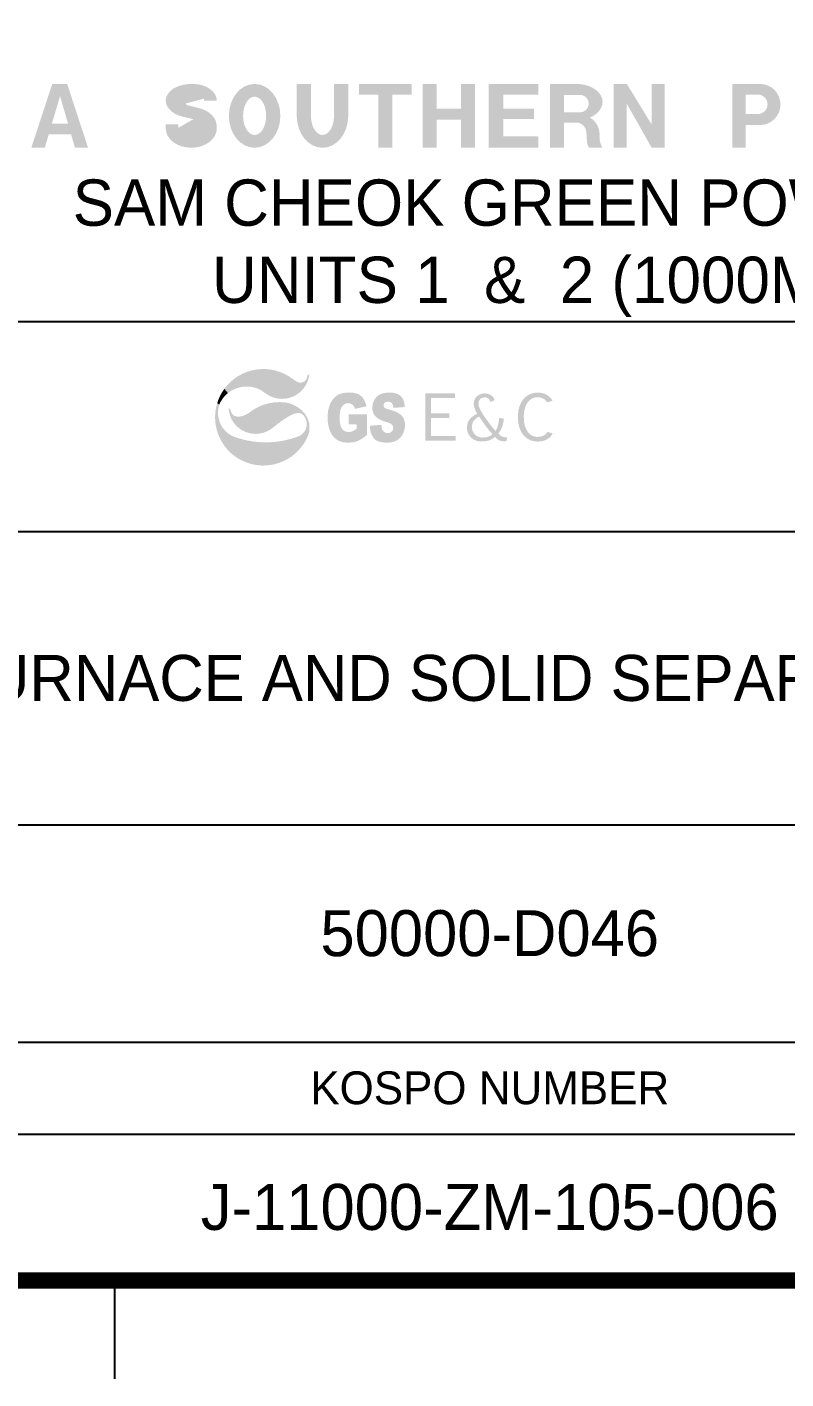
# Model space of a CAD drawing. Header units: millimetres. Extents: x 0 to 420, y 0 to 297.
# Drawn here: x 348.71 to 371.81, y 11.5 to 52.66 of the extents above; entities that cross this region are included whole.
import ezdxf

# ---------------------------------------------------------------- set-up
doc = ezdxf.new("R2010")
doc.units = ezdxf.units.MM
doc.layers.add('0_Title Block', color=7, linetype='Continuous')
doc.styles.get("Standard").update_dxf_attribs({"font": 'pnid.shx', "bigfont": 'kosdichs.shx'})

# ---------------------------------------------------------------- blocks, each defined once
blk = doc.blocks.new('삼척TEMPLATE(현대&GS&한솔)')
h = blk.add_hatch(color=0)
h.dxf.hatch_style = 1
h.paths.add_polyline_path([(348.8442238836856, 48.98921849354622), (349.2546095022429, 48.98921849354622), (349.3754764994891, 49.39960411210339), (350.0545211963803, 49.39960411210339), (350.1725773332257, 48.98921849354622), (350.5721633302417, 48.98921849354622), (349.934985659324, 50.93315037092194), (349.4814015546029, 50.93315037092194)])
h.paths.add_polyline_path([(349.7189932285045, 50.5659632385287), (349.9613189830815, 49.7235927583325), (349.4708978131044, 49.72359275833271)], flags=16)
h = blk.add_hatch(color=0)
h.dxf.hatch_style = 1
edge = h.paths.add_edge_path()
edge.add_ellipse((353.7118732724772, 50.42521880866036), major_axis=(0.7775725364952187, -0.000132757112458728), ratio=0.6532272309254029, start_angle=90.00637424100435, end_angle=179.9998234676328)
edge.add_ellipse((353.7118732725328, 50.42532728501966), major_axis=(0.77757253655102, -0.0002408734763161615), ratio=0.6705210721097403, start_angle=180.0236300026056, end_angle=253.9640910021895)
edge.add_line((353.4969216006139, 49.92430254909991), (353.8046886882844, 49.85127382700102))
edge.add_ellipse((353.6986537663539, 49.59450926411785), major_axis=(0.3833865647045556, 0.0005119642768667167), ratio=0.696713675364739, start_angle=428.2858616633283, end_angle=433.89083859280953, ccw=False)
edge.add_ellipse((353.6986537663539, 49.59450926411785), major_axis=(0.3833865647045556, 0.0005119642768667167), ratio=0.696713675364739, start_angle=179.8933871516209, end_angle=428.2858616633283, ccw=False)
edge.add_line((353.3152672016497, 49.59449432533138), (353.3152672016497, 49.70199351525063))
edge.add_line((353.3152672016497, 49.70199351525063), (352.934300735982, 49.70199351525063))
edge.add_line((352.934300735982, 49.70199351525063), (352.934300735982, 49.57779786753019))
edge.add_ellipse((353.7118734869322, 49.57779786752955), major_axis=(0.7775727509501549, 0), ratio=0.7569486947055725, start_angle=180, end_angle=360)
edge.add_arc((353.7118734869322, 49.57779786752955), 0.7775727509501423, 359.9999999999962, 377.3998275267274)
edge.add_ellipse((353.7118734869322, 49.63431306554232), major_axis=(0.7775727509501549, 0), ratio=0.7569486947055725, start_angle=377.3998275266986, end_angle=429.9047102746416)
edge.add_line((353.9790338693827, 50.18706430303691), (353.4780593183943, 50.31460962927788))
edge.add_ellipse((353.7118734869322, 50.4835397116276), major_axis=(-0.3887863754751234, 0), ratio=0.5438452465458503, start_angle=42.224075580280726, end_angle=53.03012990535302, ccw=False)
edge.add_ellipse((353.6112322737029, 50.4835397116276), major_axis=(-0.2881451622457563, 0), ratio=0.6488390582364516, start_angle=310.5335962800748, end_angle=409.4664037199595, ccw=False)
edge.add_ellipse((353.7118734869322, 50.4835397116276), major_axis=(-0.3887863754751234, 0), ratio=0.5438452465458503, start_angle=180, end_angle=317.7759249408595, ccw=False)
edge.add_line((354.1006598624069, 50.48353971162891), (354.1006598624069, 50.42556815849599))
edge.add_line((354.1006598624069, 50.42556815849599), (354.4894462341348, 50.42556815849599))
edge.add_ellipse((353.7118734869322, 50.42560107396952), major_axis=(-0.777572750950263, -3.291547358787834e-05), ratio=0.6530786541772872, start_angle=179.9925724392332, end_angle=179.9993067336302)
edge.add_ellipse((353.7479419356674, 50.42561120969415), major_axis=(0.7415043022143645, 4.305119819697011e-05), ratio=0.6861985200761601, start_angle=359.9903044060725, end_angle=359.9970254257674)
edge.add_ellipse((353.7479419356674, 50.42561120969415), major_axis=(0.7415043022143645, 4.305119819697011e-05), ratio=0.6861985200761601, start_angle=359.9970254257674, end_angle=445.9302397767439)
edge.add_line((353.8005377713945, 50.93315037092194), (353.7118734869317, 50.93315037514506))
h = blk.add_hatch(color=0)
h.dxf.hatch_style = 1
edge = h.paths.add_edge_path()
edge.add_ellipse((355.6397113260124, 49.96118443223396), major_axis=(0, 0.971965938687773), ratio=0.8055555555553897, start_angle=0, end_angle=360)
edge = h.paths.add_edge_path(flags=16)
edge.add_ellipse((355.6397113260124, 49.96118443223396), major_axis=(0, 0.5831795632126674), ratio=0.6018518518517731, start_angle=0, end_angle=360)
h = blk.add_hatch(color=0)
h.dxf.hatch_style = 1
edge = h.paths.add_edge_path()
edge.add_ellipse((357.7053133580559, 49.96118443223396), major_axis=(0, 0.5831795632126674), ratio=0.6018518518517731, start_angle=90, end_angle=270, ccw=False)
edge.add_line((357.3543256579741, 49.96118443223594), (357.3543256579741, 50.93315037092194))
edge.add_line((357.3543256579741, 50.93315037092194), (356.9223407963349, 50.93315037092194))
edge.add_line((356.9223407963353, 50.93315037092194), (356.9223407963353, 49.96118443223681))
edge.add_ellipse((357.7053133580559, 49.96118443223396), major_axis=(0, 0.971965938687773), ratio=0.8055555555553897, start_angle=90, end_angle=270)
edge.add_line((358.4882859197762, 49.96118443223396), (358.4882859197762, 50.93315037092172))
edge.add_line((358.4882859197762, 50.93315037092194), (358.0563010581379, 50.93315037092194))
edge.add_line((358.0563010581374, 50.93315037092194), (358.0563010581374, 49.96118443223594))
h = blk.add_hatch(color=0)
h.dxf.hatch_style = 1
h.paths.add_polyline_path([(358.8122745660057, 50.93315037092194), (358.8122745660057, 50.60916172469261), (359.4062537507593, 50.60916172469261), (359.4062537507593, 48.98921849354622), (359.8274389908576, 48.98921849354622), (359.8274389908576, 50.60916172469261), (360.4214181756108, 50.60916172469261), (360.4214181756108, 50.93315037092194)])
h = blk.add_hatch(color=0)
h.dxf.hatch_style = 1
h.paths.add_polyline_path([(360.7562064433812, 48.98921849354622), (361.1773916834791, 48.98921849354622), (361.1773916834791, 49.84238859528334), (361.9225655698065, 49.84238859528334), (361.9225655698065, 48.98921849354622), (362.3437508099049, 48.98921849354622), (362.3437508099049, 50.93315037092194), (361.9225655698065, 50.93315037092194), (361.9225655698065, 50.17717686305359), (361.1773916834791, 50.17717686305359), (361.1773916834791, 50.93315037092194), (360.7562064433812, 50.93315037092194)])
h = blk.add_hatch(color=0)
h.dxf.hatch_style = 1
h.paths.add_polyline_path([(362.7649360500032, 50.93315037092194), (362.7649360500032, 48.98921849354622), (364.276883065739, 48.98921849354622), (364.276883065739, 49.33480638285739), (363.2077205331825, 49.33480638285739), (363.2077205331825, 49.86398783836542), (364.136487985707, 49.86398783836542), (364.136487985707, 50.17717686305359), (363.2077205331825, 50.17717686305359), (363.2077205331825, 50.60916172469261), (364.276883065739, 50.60916172469261), (364.276883065739, 50.93315037092194)])
h = blk.add_hatch(color=0)
h.dxf.hatch_style = 1
edge = h.paths.add_edge_path()
edge.add_line((364.6332705765918, 50.93315037092194), (364.6332705765918, 48.98921849354643))
edge.add_line((364.6332705765918, 48.98921849354622), (365.0544558166901, 48.98921849354622))
edge.add_line((365.0544558166897, 48.98921849354622), (365.0544558166897, 49.75599162295549))
edge.add_line((365.0544558166897, 49.75599162295549), (365.4018971386099, 49.75599162295549))
edge.add_arc((365.4217941470717, 49.44284383408244), 0.3137792673550122, 3.939573974012376, 93.63561299828808, ccw=False)
edge.add_line((365.7348319737741, 49.46440184130141), (365.7555805725864, 49.15444882551432))
edge.add_arc((366.0842779028981, 49.18938829014203), 0.3305490903674961, 186.0675722607752, 217.2696920576161)
edge.add_line((365.8212289460985, 48.98921849354622), (366.2208149431145, 48.98921849354622))
edge.add_arc((366.8800176563961, 49.33777041915791), 0.7456786587030182, 175.6779707540685, 207.8675446999989, ccw=False)
edge.add_arc((365.5574562701613, 49.40330649082823), 0.5790785948143975, 359.0758177898039, 420.4749898182412)
edge.add_ellipse((365.406276335487, 50.37462700209764), major_axis=(0.8217687643007575, 0.02106896482377977), ratio=0.6796583634917941, start_angle=-58.91485957468055, end_angle=85.68303316249337)
edge.add_line((365.4538551000031, 50.93315037092194), (364.6332705765914, 50.93315037092194))
h.paths.add_polyline_path([(365.0544558166897, 50.59836210315169), (365.5404387860335, 50.59836210315169, -1), (365.5404387860335, 50.06918064764389), (365.0544558166897, 50.06918064764389)], flags=16)
h = blk.add_hatch(color=0)
h.dxf.hatch_style = 1
h.paths.add_polyline_path([(366.9659888294419, 50.93315037092194), (366.5664028324259, 50.93315037092194), (366.5664028324259, 48.98921849354622), (366.9659888294419, 48.98921849354622), (366.9659888294419, 50.33107147001245), (367.7219623373103, 48.98921849354622), (368.1215483343259, 48.98921849354622), (368.1215483343259, 50.93315037092194), (367.7219623373103, 50.93315037092194), (367.7219623373103, 49.69839364140388)])
h = blk.add_hatch(color=0)
h.dxf.hatch_style = 1
h.paths.add_polyline_path([(370.1734764271116, 50.93315037092194), (370.1734764271116, 48.98921849354622), (370.5838620456689, 48.98921849354622), (370.5838620456689, 49.68039427216878), (371.0158469073077, 49.68039427216878, 1), (371.0158469073077, 50.93315037092194)])
h.paths.add_polyline_path([(370.9510491780622, 50.60916172469261, -1), (370.9510491780622, 50.01518253993882), (370.5838620456694, 50.01518253993882), (370.5838620456689, 50.60916172469261)], flags=16)
h = blk.add_hatch(color=0)
h.dxf.hatch_style = 1
h.set_gradient(color1=(237, 233, 18), color2=(237, 31, 36))
edge = h.paths.add_edge_path()
edge.add_line((354.7188989595033, 41.64878198932822), (354.8277594764144, 41.51880646308918))
edge.add_arc((355.3957642680371, 40.81727611638673), 0.9026484756820133, 51.08839381071749, 128.9958917449139, ccw=False)
edge.add_arc((356.4757984744785, 42.17522574482533), 0.8324804133242862, 231.9531789149877, 353.1514342806512)
edge.add_line((357.3023389639411, 42.07595612284737), (357.2567582381739, 42.07595612284737))
edge.add_line((357.2567582381736, 42.07595612284737), (357.2567486067129, 42.07595612284737))
edge.add_line((357.2567486067129, 42.07595612284737), (357.2567393732371, 42.0759169810346))
edge.add_line((357.2567393732371, 42.0759169810346), (357.2567117164078, 42.07580040484479))
edge.add_line((357.2567117164078, 42.07580040484479), (357.2566657016231, 42.07560766815062))
edge.add_line((357.2566657016231, 42.07560766815062), (357.2566013942802, 42.07534004482475))
edge.add_line((357.2566013942802, 42.07534004482475), (357.2565188597769, 42.07499880873982))
edge.add_line((357.2565188597769, 42.07499880873982), (357.2564181635107, 42.0745852337685))
edge.add_line((357.2564181635107, 42.0745852337685), (357.2562993708789, 42.07410059378343))
edge.add_line((357.2562993708789, 42.07410059378343), (357.2561625472795, 42.07354616265742))
edge.add_line((357.2561625472795, 42.07354616265727), (357.2560077581098, 42.07292321426284))
edge.add_line((357.2560077581098, 42.07292321426298), (357.2558350687677, 42.07223302247291))
edge.add_line((357.255835068768, 42.07223302247291), (357.2556445446507, 42.07147686115974))
edge.add_line((357.2556445446507, 42.07147686115959), (357.2554362511561, 42.0706560041961))
edge.add_line((357.2554362511561, 42.0706560041961), (357.2552102536816, 42.06977172545494))
edge.add_line((357.2552102536817, 42.06977172545494), (357.2549666176251, 42.06882529880864))
edge.add_line((357.2549666176251, 42.06882529880879), (357.2547054083838, 42.06781799813029))
edge.add_line((357.2547054083838, 42.06781799813015), (357.2544266913557, 42.06675109729181))
edge.add_line((357.2544266913557, 42.06675109729196), (357.2541305319379, 42.06562587016673))
edge.add_line((357.2541305319379, 42.06562587016658), (357.2538169955282, 42.06444359062699))
edge.add_line((357.2538169955282, 42.06444359062698), (357.2534861475241, 42.06320553254566))
edge.add_line((357.2534861475244, 42.06320553254566), (357.2531380533239, 42.06191296979527))
edge.add_line((357.2531380533236, 42.06191296979542), (357.2527727783238, 42.06056717624877))
edge.add_line((357.2527727783238, 42.06056717624877), (357.2523903879225, 42.05916942577836))
edge.add_line((357.2523903879226, 42.05916942577851), (357.2519909475172, 42.05772099225715))
edge.add_line((357.2519909475172, 42.05772099225715), (357.2515745225058, 42.0562231495575))
edge.add_line((357.2515745225058, 42.05622314955751), (357.2511411782854, 42.05467717155222))
edge.add_line((357.2511411782853, 42.05467717155222), (357.2506909802539, 42.05308433211395))
edge.add_line((357.2506909802539, 42.05308433211381), (357.2502239938086, 42.05144590511521))
edge.add_line((357.2502239938087, 42.05144590511522), (357.2497402843477, 42.04976316442895))
edge.add_line((357.2497402843476, 42.04976316442895), (357.2492399172679, 42.04803738392767))
edge.add_line((357.249239917268, 42.04803738392767), (357.2487229579677, 42.04626983748403))
edge.add_line((357.2487229579677, 42.04626983748403), (357.248189471844, 42.04446179897084))
edge.add_line((357.248189471844, 42.04446179897084), (357.2476395242946, 42.04261454226061))
edge.add_line((357.2476395242949, 42.04261454226061), (357.2470731807176, 42.04072934122613))
edge.add_line((357.2470731807175, 42.04072934122613), (357.2464905065094, 42.03880746973992))
edge.add_line((357.2464905065094, 42.03880746973992), (357.2458915670688, 42.03685020167478))
edge.add_line((357.2458915670688, 42.03685020167478), (357.2452764277926, 42.03485881090337))
edge.add_line((357.2452764277926, 42.03485881090337), (357.2446451540788, 42.03283457129833))
edge.add_line((357.2446451540788, 42.03283457129833), (357.243997811325, 42.03077875673233))
edge.add_line((357.243997811325, 42.03077875673219), (357.2433344649284, 42.02869264107789))
edge.add_line((357.2433344649284, 42.02869264107789), (357.2426551802869, 42.02657749820793))
edge.add_line((357.2426551802869, 42.02657749820793), (357.2419600227979, 42.02443460199499))
edge.add_line((357.2419600227979, 42.02443460199499), (357.2412490578592, 42.02226522631185))
edge.add_line((357.2412490578592, 42.02226522631171), (357.2405223508685, 42.02007064503089))
edge.add_line((357.2405223508685, 42.02007064503089), (357.239779967223, 42.01785213202505))
edge.add_line((357.2397799672228, 42.01785213202505), (357.2390219723204, 42.01561096116698))
edge.add_line((357.2390219723204, 42.01561096116713), (357.2382484315585, 42.01334840632935))
edge.add_line((357.2382484315585, 42.01334840632935), (357.2374594103346, 42.0110657413848))
edge.add_line((357.2374594103346, 42.01106574138481), (357.2366549740464, 42.00876424020587))
edge.add_line((357.2366549740464, 42.00876424020572), (357.2358351880916, 42.00644517666518))
edge.add_line((357.2358351880919, 42.00644517666533), (357.2350001178683, 42.00410982463585))
edge.add_line((357.235000117868, 42.00410982463585), (357.2341498287724, 42.00175945799008))
edge.add_line((357.2341498287727, 42.00175945799008), (357.2332843862035, 41.99939535060082))
edge.add_line((357.2332843862032, 41.99939535060082), (357.2324038555576, 41.9970187763406))
edge.add_line((357.2324038555576, 41.99701877634045), (357.2315083022332, 41.99463100908191))
edge.add_line((357.2315083022332, 41.99463100908206), (357.2305977916276, 41.992233322698))
edge.add_line((357.2305977916279, 41.99223332269785), (357.2296723891387, 41.98982699106079))
edge.add_line((357.2296723891387, 41.98982699106093), (357.2287321601635, 41.98741328804366))
edge.add_line((357.2287321601637, 41.98741328804367), (357.2277771701001, 41.98499348751871))
edge.add_line((357.2277771701001, 41.98499348751871), (357.2268074843459, 41.98256886335901))
edge.add_line((357.2268074843459, 41.98256886335901), (357.2258231682985, 41.98014068943692))
edge.add_line((357.2258231682982, 41.98014068943692), (357.2248242873549, 41.97771023962526))
edge.add_line((357.2248242873549, 41.97771023962527), (357.2238109069139, 41.97527878779683))
edge.add_line((357.2238109069139, 41.97527878779682), (357.2227830923721, 41.97284760782412))
edge.add_line((357.2227830923721, 41.97284760782412), (357.2217409091276, 41.97041797357981))
edge.add_line((357.2217409091276, 41.97041797357966), (357.2206844225777, 41.9679911589364))
edge.add_line((357.2206844225777, 41.96799115893654), (357.2196136981203, 41.96556843776712))
edge.add_line((357.2196136981202, 41.96556843776698), (357.2185288011527, 41.96315108394393))
edge.add_line((357.2185288011527, 41.96315108394407), (357.2174297970724, 41.96074037134017))
edge.add_line((357.2174297970724, 41.96074037134002), (357.2163167512773, 41.95833757382794))
edge.add_line((357.2163167512773, 41.95833757382795), (357.2151897291649, 41.95594396528019))
edge.add_line((357.2151897291646, 41.95594396528019), (357.2140487961323, 41.95356081956957))
edge.add_line((357.2140487961323, 41.95356081956972), (357.2128940175779, 41.95118941056888))
edge.add_line((357.2128940175779, 41.95118941056888), (357.211725458899, 41.94883101215049))
edge.add_line((357.211725458899, 41.94883101215049), (357.2105431854929, 41.94648689818719))
edge.add_line((357.210543185493, 41.94648689818719), (357.2093472627573, 41.94415834255165))
edge.add_line((357.2093472627573, 41.94415834255179), (357.20813775609, 41.94184661911681))
edge.add_line((357.20813775609, 41.9418466191168), (357.2069147308883, 41.93955300175488))
edge.add_line((357.2069147308883, 41.93955300175489), (357.2056782525499, 41.93727876433883))
edge.add_line((357.2056782525502, 41.93727876433883), (357.2044283864731, 41.93502518074116))
edge.add_line((357.2044283864731, 41.93502518074116), (357.2031651980545, 41.93279352483467))
edge.add_line((357.2031651980542, 41.93279352483467), (357.2018887526916, 41.93058507049202))
edge.add_line((357.2018887526916, 41.93058507049202), (357.2005991157825, 41.92840109158586))
edge.add_line((357.2005991157825, 41.92840109158585), (357.199296352725, 41.92624286198885))
edge.add_line((357.199296352725, 41.9262428619887), (357.1979805289159, 41.9241116555735))
edge.add_line((357.1979805289159, 41.9241116555735), (357.1966517097535, 41.92200874621275))
edge.add_line((357.1966517097535, 41.92200874621275), (357.195309963647, 41.91993533707923))
edge.add_line((357.1953099636471, 41.91993533707923), (357.1939553940175, 41.91789180945928))
edge.add_line((357.1939553940175, 41.91789180945914), (357.1925881268743, 41.91587801438958))
edge.add_line((357.1925881268743, 41.91587801438958), (357.1912082886041, 41.91389379407011))
edge.add_line((357.1912082886041, 41.91389379407011), (357.1898160055925, 41.91193899069999))
edge.add_line((357.1898160055925, 41.91193899069999), (357.1884114042259, 41.91001344647891))
edge.add_line((357.1884114042258, 41.91001344647891), (357.1869946108897, 41.90811700360613))
edge.add_line((357.1869946108898, 41.90811700360613), (357.1855657519704, 41.9062495042812))
edge.add_line((357.1855657519703, 41.90624950428134), (357.1841249538539, 41.90441079070381))
edge.add_line((357.1841249538539, 41.90441079070381), (357.1826723429263, 41.90260070507309))
edge.add_line((357.1826723429263, 41.90260070507324), (357.1812080455736, 41.90081908958887))
edge.add_line((357.1812080455736, 41.90081908958887), (357.1797321881816, 41.89906578645041))
edge.add_line((357.1797321881816, 41.89906578645041), (357.1782448971368, 41.89734063785711))
edge.add_line((357.1782448971367, 41.89734063785711), (357.1767462988249, 41.89564348600867))
edge.add_line((357.176746298825, 41.89564348600867), (357.1752365196321, 41.89397417310435))
edge.add_line((357.175236519632, 41.89397417310435), (357.1737156859442, 41.89233254134369))
edge.add_line((357.1737156859442, 41.89233254134369), (357.1721839241475, 41.89071843292626))
edge.add_line((357.1721839241475, 41.8907184329264), (357.1706413606281, 41.88913169005173))
edge.add_line((357.1706413606278, 41.88913169005158), (357.1690881217712, 41.88757215491908))
edge.add_line((357.1690881217712, 41.88757215491908), (357.1675243339638, 41.88603966972816))
edge.add_line((357.1675243339638, 41.88603966972816), (357.1659501235917, 41.88453407667822))
edge.add_line((357.1659501235917, 41.88453407667822), (357.1643656170409, 41.88305521796895))
edge.add_line((357.1643656170411, 41.88305521796895), (357.1627709406976, 41.88160293579976))
edge.add_line((357.1627709406973, 41.88160293579976), (357.161166220947, 41.88017707237006))
edge.add_line((357.1611662209471, 41.88017707236992), (357.1595515841761, 41.87877746987925))
edge.add_line((357.1595515841761, 41.87877746987925), (357.1579271567705, 41.87740397052701))
edge.add_line((357.1579271567705, 41.87740397052701), (357.1562930651164, 41.87605641651277))
edge.add_line((357.1562930651166, 41.87605641651277), (357.1546494355998, 41.87473465003593))
edge.add_line((357.1546494355998, 41.87473465003593), (357.1529963946068, 41.87343851329602))
edge.add_line((357.1529963946068, 41.87343851329587), (357.1513340685231, 41.87216784849231))
edge.add_line((357.1513340685228, 41.87216784849231), (357.1496625837347, 41.87092249782464))
edge.add_line((357.1496625837347, 41.87092249782464), (357.1479820666282, 41.86970230349228))
edge.add_line((357.1479820666282, 41.86970230349243), (357.146292643589, 41.86850710769492))
edge.add_line((357.146292643589, 41.86850710769492), (357.144594441004, 41.86733675263166))
edge.add_line((357.144594441004, 41.86733675263166), (357.1428875852582, 41.8661910805022))
edge.add_line((357.1428875852582, 41.8661910805022), (357.1411722027382, 41.86506993350596))
edge.add_line((357.1411722027382, 41.86506993350611), (357.1394484198301, 41.86397315384263))
edge.add_line((357.1394484198301, 41.86397315384263), (357.1377163629197, 41.86290058371131))
edge.add_line((357.1377163629194, 41.86290058371131), (357.1359761583929, 41.8618520653117))
edge.add_line((357.1359761583929, 41.86185206531184), (357.134227932636, 41.8608274408435))
edge.add_line((357.134227932636, 41.8608274408435), (357.1324718120351, 41.85982655250582))
edge.add_line((357.1324718120354, 41.85982655250582), (357.1307079229765, 41.85884924249822))
edge.add_line((357.1307079229762, 41.85884924249807), (357.1289363918451, 41.85789535302009))
edge.add_line((357.1289363918451, 41.85789535302009), (357.127157345028, 41.85696472627113))
edge.add_line((357.127157345028, 41.85696472627113), (357.1253709089109, 41.85605720445075))
edge.add_line((357.1253709089109, 41.85605720445075), (357.1235772098799, 41.85517262975835))
edge.add_line((357.12357720988, 41.8551726297585), (357.1217763743208, 41.85431084439363))
edge.add_line((357.1217763743207, 41.85431084439362), (357.1199685286197, 41.85347169055569))
edge.add_line((357.1199685286197, 41.85347169055569), (357.1181537991631, 41.85265501044423))
edge.add_line((357.1181537991632, 41.85265501044424), (357.1163323123365, 41.85186064625882))
edge.add_line((357.1163323123365, 41.85186064625881), (357.1145041945259, 41.85108844019884))
edge.add_line((357.1145041945263, 41.85108844019884), (357.1126695721183, 41.8503382344637))
edge.add_line((357.1126695721183, 41.8503382344637), (357.1108285714985, 41.84960987125295))
edge.add_line((357.1108285714982, 41.84960987125281), (357.1089813190524, 41.84890319276586))
edge.add_line((357.1089813190526, 41.848903192766), (357.1071279411674, 41.8482180412024))
edge.add_line((357.1071279411674, 41.8482180412024), (357.1052685642285, 41.84755425876155))
edge.add_line((357.1052685642285, 41.84755425876155), (357.103403314622, 41.84691168764301))
edge.add_line((357.103403314622, 41.846911687643), (357.101532318734, 41.8462901700463))
edge.add_line((357.101532318734, 41.8462901700463), (357.0996557029504, 41.84568954817086))
edge.add_line((357.0996557029504, 41.84568954817085), (357.0977735936575, 41.84510966421607))
edge.add_line((357.0977735936575, 41.84510966421593), (357.095886117241, 41.84455036038135))
edge.add_line((357.095886117241, 41.84455036038135), (357.093993400087, 41.84401147886638))
edge.add_line((357.093993400087, 41.84401147886638), (357.0920955685814, 41.84349286187059))
edge.add_line((357.0920955685814, 41.84349286187059), (357.0901927491105, 41.8429943515935))
edge.add_line((357.0901927491109, 41.8429943515935), (357.0882850680609, 41.84251579023439))
edge.add_line((357.0882850680605, 41.84251579023439), (357.086372651817, 41.84205701999294))
edge.add_line((357.0863726518174, 41.84205701999294), (357.0844556267667, 41.84161788306857))
edge.add_line((357.0844556267667, 41.84161788306842), (357.0825341192949, 41.84119822166052))
edge.add_line((357.0825341192946, 41.84119822166052), (357.0806082557874, 41.84079787796865))
edge.add_line((357.0806082557874, 41.84079787796865), (357.0786781626311, 41.84041669419221))
edge.add_line((357.0786781626314, 41.8404166941922), (357.076743966212, 41.84005451253073))
edge.add_line((357.076743966212, 41.84005451253088), (357.0748057929156, 41.83971117518395))
edge.add_line((357.0748057929153, 41.83971117518381), (357.0728637691278, 41.83938652435067))
edge.add_line((357.0728637691278, 41.83938652435081), (357.0709180212353, 41.83908040223115))
edge.add_line((357.0709180212353, 41.83908040223115), (357.0689686756236, 41.83879265102438))
edge.add_line((357.0689686756236, 41.83879265102438), (357.0670158586789, 41.8385231129299))
edge.add_line((357.0670158586789, 41.8385231129299), (357.0650596967875, 41.83827163014726))
edge.add_line((357.0650596967875, 41.83827163014726), (357.063100316335, 41.83803804487601))
edge.add_line((357.063100316335, 41.83803804487601), (357.0611378437075, 41.83782219931557))
edge.add_line((357.0611378437075, 41.83782219931557), (357.0591724052914, 41.83762393566532))
edge.add_line((357.0591724052914, 41.83762393566532), (357.0572041274725, 41.83744309612482))
edge.add_line((357.0572041274725, 41.83744309612468), (357.0552331366368, 41.83727952289334))
edge.add_line((357.0552331366368, 41.83727952289348), (357.0532595591702, 41.83713305817085))
edge.add_line((357.0532595591702, 41.83713305817085), (357.0512835214591, 41.83700354415647))
edge.add_line((357.0512835214589, 41.83700354415647), (357.0493051498891, 41.83689082304974))
edge.add_line((357.0493051498891, 41.8368908230496), (357.0473245659659, 41.83679474147601))
edge.add_line((357.0473245659658, 41.83679474147615), (357.0453415983548, 41.83671541162883))
edge.add_line((357.0453415983548, 41.83671541162869), (357.0433556218198, 41.83665335732967))
edge.add_line((357.0433556218198, 41.83665335732981), (357.0413659720793, 41.83660913781043))
edge.add_line((357.0413659720793, 41.83660913781043), (357.0393719848519, 41.83658331230179))
edge.add_line((357.0393719848519, 41.83658331230179), (357.0373729958561, 41.83657644003509))
edge.add_line((357.0373729958561, 41.83657644003509), (357.03536834081, 41.83658908024169))
edge.add_line((357.03536834081, 41.83658908024169), (357.0333573554321, 41.83662179215268))
edge.add_line((357.0333573554321, 41.83662179215268), (357.0313393754413, 41.83667513499927))
edge.add_line((357.0313393754413, 41.83667513499912), (357.0293137365558, 41.83674966801237))
edge.add_line((357.0293137365557, 41.83674966801252), (357.0272797744942, 41.83684595042381))
edge.add_line((357.0272797744942, 41.83684595042381), (357.0252368249747, 41.83696454146435))
edge.add_line((357.0252368249747, 41.83696454146435), (357.0231842237163, 41.83710600036522))
edge.add_line((357.0231842237163, 41.83710600036522), (357.0211213064371, 41.83727088635777))
edge.add_line((357.0211213064371, 41.83727088635777), (357.0190474088554, 41.83745975867308))
edge.add_line((357.0190474088557, 41.83745975867308), (357.0169618666905, 41.83767317654237))
edge.add_line((357.0169618666906, 41.83767317654237), (357.0148640156599, 41.83791169919686))
edge.add_line((357.0148640156599, 41.83791169919686), (357.0127531914825, 41.83817588586776))
edge.add_line((357.0127531914825, 41.83817588586776), (357.0106287298767, 41.8384662957863))
edge.add_line((357.0106287298767, 41.83846629578629), (357.0084899665611, 41.83878348818367))
edge.add_line((357.0084899665611, 41.83878348818368), (357.0063362372542, 41.83912802229099))
edge.add_line((357.0063362372542, 41.83912802229098), (357.0041668776744, 41.83950045733943))
edge.add_line((357.0041668776744, 41.83950045733943), (357.0019812235402, 41.83990135256037))
edge.add_line((357.0019812235402, 41.83990135256037), (356.9997786105699, 41.8403312671849))
edge.add_line((356.9997786105698, 41.8403312671849), (356.9975583744823, 41.84079076044422))
edge.add_line((356.9975583744823, 41.84079076044436), (356.9953198509955, 41.8412803915697))
edge.add_line((356.9953198509955, 41.84128039156969), (356.9930623758286, 41.84180071979225))
edge.add_line((356.9930623758285, 41.84180071979225), (356.9907852846993, 41.84235230434326))
edge.add_line((356.9907852846993, 41.84235230434326), (356.9884879133265, 41.84293570445393))
edge.add_line((356.9884879133262, 41.84293570445394), (356.9861695974282, 41.84355147935535))
edge.add_line((356.9861695974285, 41.84355147935535), (356.983829672724, 41.84420018827886))
edge.add_line((356.983829672724, 41.84420018827871), (356.9814674749315, 41.8448823904554))
edge.add_line((356.9814674749315, 41.8448823904554), (356.9790823397692, 41.84559864511648))
edge.add_line((356.9790823397692, 41.84559864511648), (356.9766736029557, 41.84634951149317))
edge.add_line((356.9766736029557, 41.84634951149332), (356.9742406002094, 41.84713554881683))
edge.add_line((356.9742406002097, 41.84713554881684), (356.9717826672494, 41.8479573163184))
edge.add_line((356.9717826672494, 41.8479573163184), (356.9692991397934, 41.84881537322923))
edge.add_line((356.9692991397934, 41.84881537322922), (356.9667893535602, 41.84971027878053))
edge.add_line((356.9667893535602, 41.84971027878053), (356.9642526442681, 41.8506425922034))
edge.add_line((356.9642526442681, 41.8506425922034), (356.9616883476359, 41.85161287272904))
edge.add_line((356.9616883476359, 41.85161287272903), (356.9590957993818, 41.8526216795888))
edge.add_line((356.9590957993815, 41.8526216795888), (356.956474335224, 41.85366957201378))
edge.add_line((356.956474335224, 41.85366957201378), (356.9538232908816, 41.85475710923518))
edge.add_line((356.9538232908816, 41.85475710923519), (356.9511420020728, 41.85588485048424))
edge.add_line((356.9511420020728, 41.85588485048423), (356.9484298045162, 41.85705335499214))
edge.add_line((356.9484298045162, 41.85705335499214), (356.9456860339301, 41.85826318199013))
edge.add_line((356.9456860339301, 41.85826318198998), (356.9429100260332, 41.85951489070912))
edge.add_line((356.9429100260332, 41.85951489070927), (356.9401011165439, 41.86080904038093))
edge.add_line((356.9401011165436, 41.86080904038079), (356.9372586411799, 41.86214619023603))
edge.add_line((356.9372586411802, 41.86214619023603), (356.9343819356612, 41.86352689950608))
edge.add_line((356.934381935661, 41.86352689950608), (356.931470335705, 41.86495172742229))
edge.add_line((356.931470335705, 41.8649517274223), (356.9285231770302, 41.86642123321562))
edge.add_line((356.9285231770303, 41.86642123321562), (356.9255397953558, 41.86793597611739))
edge.add_line((356.9255397953558, 41.86793597611754), (356.9225195263995, 41.869496515359))
edge.add_line((356.9225195263992, 41.869496515359), (356.9194617058799, 41.87110341017134))
edge.add_line((356.91946170588, 41.87110341017149), (356.9163656695159, 41.87275721978595))
edge.add_line((356.9163656695159, 41.87275721978581), (356.9132307530256, 41.87445850343346))
edge.add_line((356.9132307530255, 41.87445850343346), (356.9100562921276, 41.87620782034566))
edge.add_line((356.9100562921276, 41.87620782034566), (356.9068416225405, 41.87800572975348))
edge.add_line((356.9068416225402, 41.87800572975333), (356.9035860799822, 41.87985279088799))
edge.add_line((356.9035860799822, 41.87985279088799), (356.900289000172, 41.88174956298072))
edge.add_line((356.9002890001723, 41.88174956298072), (356.8969497188282, 41.88369660526271))
edge.add_line((356.8969497188283, 41.88369660526271), (356.893567571669, 41.88569447696519))
edge.add_line((356.893567571669, 41.88569447696505), (356.8901418944129, 41.88774373731911))
edge.add_line((356.8901418944129, 41.88774373731925), (356.8866720227786, 41.88984494555623))
edge.add_line((356.8866720227786, 41.88984494555609), (356.8831572924842, 41.89199866090707))
edge.add_line((356.8831572924841, 41.89199866090722), (356.8795970392484, 41.89420544260357))
edge.add_line((356.8795970392484, 41.89420544260342), (356.8759905987899, 41.89646584987621))
edge.add_line((356.8759905987899, 41.89646584987621), (356.8723373068269, 41.89878044195665))
edge.add_line((356.8723373068266, 41.89878044195665), (356.8686364990779, 41.90114977807597))
edge.add_line((356.8686364990778, 41.90114977807598), (356.8648875112611, 41.90357441746539))
edge.add_line((356.8648875112612, 41.90357441746539), (356.8610896790955, 41.9060549193561))
edge.add_line((356.8610896790958, 41.90605491935595), (356.8572423382998, 41.90859184297906))
edge.add_line((356.8572423382998, 41.90859184297921), (356.8533448245918, 41.91118574756605))
edge.add_line((356.8533448245918, 41.91118574756605), (356.8493964736903, 41.91383719234771))
edge.add_line((356.8493964736903, 41.91383719234771), (356.8453966213134, 41.91654673655541))
edge.add_line((356.8453966213134, 41.91654673655542), (356.8413446031803, 41.91931493942052))
edge.add_line((356.8413446031803, 41.91931493942052), (356.8372397550089, 41.92214236017409))
edge.add_line((356.8372397550085, 41.92214236017409), (356.8330814125175, 41.92502955804735))
edge.add_line((356.8330814125175, 41.92502955804735), (356.8288689114249, 41.92797709227152))
edge.add_line((356.8288689114249, 41.92797709227137), (356.8246015874501, 41.93098552207752))
edge.add_line((356.8246015874501, 41.93098552207766), (356.8202787763109, 41.93405540669715))
edge.add_line((356.8202787763112, 41.93405540669716), (356.8158998137262, 41.93718730536107))
edge.add_line((356.8158998137259, 41.93718730536106), (356.8114640354136, 41.94038177730075))
edge.add_line((356.8114640354139, 41.94038177730076), (356.8069707770931, 41.9436393817473))
edge.add_line((356.8069707770931, 41.9436393817473), (356.8024193744819, 41.94696067793191))
edge.add_arc((355.905997789542, 40.78231925448907), 1.469680680673341, 52.41461142942268, 143.8743158528647)
h = blk.add_hatch(color=0)
h.dxf.hatch_style = 1
h.set_gradient(color1=(244, 238, 81), color2=(88, 186, 72), name='HEMISPHERICAL')
h.paths.add_polyline_path([(354.8277594764144, 41.51880646308933), (354.7188989595033, 41.64878198932822, 0.08395062630872575), (354.5000159292832, 41.21031027281499), (354.5674901980221, 41.17087563800682, -0.009352558852063205), (354.5775305968725, 41.19841641866881, -0.1140575938625615)])
h = blk.add_hatch(color=0)
h.dxf.hatch_style = 1
h.set_gradient(color1=(88, 186, 72), color2=(122, 175, 223))
edge = h.paths.add_edge_path()
edge.add_line((354.5674901980221, 41.17087563800682), (354.5000159292832, 41.21031027281514))
edge.add_arc((355.905997789542, 40.78231925448907), 1.469680680673295, 163.0693728731409, 338.4901718454319)
edge.add_arc((356.6111769501807, 40.46652544011665), 0.6987138981299108, 341.3810330682821, 377.2020983105387)
edge.add_line((357.2786356511761, 40.67316520856794), (357.2232312205181, 40.63698473599072))
edge.add_arc((356.8274552348996, 40.5744120453479), 0.4006918671578108, -71.12369237953561, 8.984172545466208, ccw=False)
edge.add_arc((355.9787150683762, 42.82677625241253), 2.807497702852365, 251.49532482020038, 290.3947580930777, ccw=False)
edge.add_arc((355.3086290387653, 40.91628309226941), 0.7836479730103509, 161.0416183042628, 253.62232996541388, ccw=False)
h = blk.add_hatch(color=0)
h.dxf.hatch_style = 1
h.set_gradient(color1=(16, 86, 137), color2=(122, 175, 223))
edge = h.paths.add_edge_path()
edge.add_spline(control_points=[(356.2004188743248, 40.46877310968473), (356.379302373275, 40.61465372967461), (356.379302373275, 40.61465372967461), (356.7604552025538, 40.87355660806715), (356.9035715701243, 40.90292643952458), (356.9825642438641, 40.92078025638562), (357.0676662560076, 40.89998584054375), (357.1257566127738, 40.84193823166397)], knot_values=[0, 0, 0, 0, 1, 2, 3, 4, 5, 5, 5, 5], degree=3, periodic=0)
edge.add_arc((356.8274552348996, 40.57441204534804), 0.4006918671578804, 8.98417254545501, 41.8867672100065, ccw=False)
edge.add_line((357.2232312205178, 40.63698473599086), (357.2786356511761, 40.67316520856794))
edge.add_arc((356.6111769501813, 40.4665254401168), 0.6987138981293058, 17.20209831055254, 40.82407258716349)
edge.add_arc((356.44131528881, 40.31852338091888), 0.9240068397694857, 40.88304601588926, 83.69150948403673)
edge.add_arc((356.3974734446709, 39.75943263665915), 1.484636924234334, 84.38068769149653, 128.1633206338886)
edge.add_spline(control_points=[(355.4801085955316, 40.92673231127691), (355.3279064981651, 40.81935939781293), (355.1009852486495, 40.78284809520962), (354.9396754319709, 40.85099514767604), (354.8947984402552, 41.04204047558792), (354.8947984402552, 41.04204047558792)], knot_values=[0, 0, 0, 0, 1, 2, 3, 3, 3, 3], degree=3, periodic=0)
edge.add_line((354.8947536247815, 41.04204047558792), (354.849208083027, 41.04204047558807))
edge.add_arc((355.6710558243979, 41.10010500404182), 0.8238963523774011, 184.0413002825287, 309.9793669951473)
h = blk.add_hatch(color=0)
h.dxf.hatch_style = 1
h.paths.add_polyline_path([(357.8604023422824, 40.77253985325601), (357.8613662534321, 40.71856082887599), (357.86714972033, 40.64144793690452), (357.8767888318265, 40.56819068953163), (357.8912474990711, 40.49782517560766), (357.9105257220639, 40.43035139513263), (357.9336595896553, 40.36673325925616), (357.9365513231043, 40.35902197005902), (357.967396479893, 40.29443992303292), (358.0030611924299, 40.23564134290468), (358.0435454607148, 40.18359014082393), (358.088849284748, 40.13925022794034), (358.1380087533798, 40.1006937819546), (358.183312577413, 40.07370426976459), (358.2334359571945, 40.0515343133228), (358.2883788927242, 40.03322000147958), (358.348141384002, 40.0206891565342), (358.4117595198786, 40.0139417784867), (358.4801972115033, 40.01105004503778), (358.4821250338026, 40.01105004503778), (358.5476709919782, 40.01297786733706), (358.6093613055553, 40.01876133423492), (358.6681598856836, 40.029364356881), (358.7231028212134, 40.042859112976), (358.7751540232941, 40.06117342481923), (358.794432246287, 40.06984862516602), (358.8426278037691, 40.09298249275746), (358.8927511835506, 40.1228637383964), (358.945766296781, 40.1585284509332), (359.0016731434602, 40.19997663036787), (359.0604717235885, 40.24817218785004), (359.0604717235885, 40.87567834626785), (358.4975476121967, 40.87567834626785), (358.4975476121967, 40.56915460068127), (358.7414171330565, 40.56915460068127), (358.7414171330565, 40.43131530628226), (358.7192471766148, 40.41492881673833), (358.664304241085, 40.38022801535117), (358.6141808613036, 40.35516632546044), (358.5573101034747, 40.33877983591651), (358.4975476121967, 40.33299636901864), (358.4435685878167, 40.33877983591651), (358.3866978299878, 40.35709414775972), (358.3385022725057, 40.38986712684761), (358.2980180042205, 40.43613486203049), (358.2729563143298, 40.47951086376443), (358.2517502690376, 40.53734553274304), (358.2372916017931, 40.60578322436771), (358.2286164014462, 40.68578784978811), (358.2257246679973, 40.77735940900423), (358.2266885791469, 40.84676101177855), (358.2353637794938, 40.92772954834858), (358.2488585355887, 40.99809506227255), (358.2700645808811, 41.05785755355043), (358.2970540930709, 41.10701702218225), (358.3259714275602, 41.14268173471905), (358.3722391627431, 41.18027426955514), (358.4262181871231, 41.20340813714657), (358.4869445895508, 41.21015551519408), (358.5110423682919, 41.20919160404444), (358.5708048595696, 41.19569684794943), (358.6247708844738, 41.16289397006654), (358.667195974534, 41.10701702218225), (358.6932215755744, 41.03857933055757), (359.0440852340444, 41.11665613367867), (359.0325183002489, 41.16292386886156), (359.0093844326574, 41.23425329393516), (358.9814310093177, 41.29787142981162), (358.9486580302298, 41.3528143653413), (358.9351632741349, 41.37112867718452), (358.891787272401, 41.41932423466668), (358.8426278037691, 41.45884459180206), (358.7876848682394, 41.48968974859065), (358.7452727776551, 41.50511232698494), (358.6951493978737, 41.5176431719303), (358.6363508177453, 41.52728228342674), (358.56984094842, 41.53210183917496), (358.4956197898974, 41.53402966147424), (358.4551355216125, 41.5330657503246), (358.3876617411375, 41.52824619457638), (358.3259714275602, 41.51860708307995), (358.2700645808811, 41.50511232698494), (358.2189772899499, 41.48583410399208), (358.1727095547671, 41.46270023640064), (358.145720042577, 41.44534983570705), (358.0946327516459, 41.40582947857168), (358.0493289276127, 41.36148956568809), (358.0078807481779, 41.31040227475698), (357.9712521244915, 41.25449542807768), (357.9404069677029, 41.1928051145005), (357.9172731001115, 41.13593435667154), (357.897030965969, 41.0703883984958), (357.8806444764251, 41.00098679572147), (357.8700414537789, 40.92869345949823), (357.8623301645817, 40.85254447867641)])
h = blk.add_hatch(color=0)
h.dxf.hatch_style = 1
h.paths.add_polyline_path([(359.8441314882484, 40.98363639502789), (359.7776216189231, 41.00484244032005), (359.7034004604005, 41.02701239676185), (359.686050059707, 41.03183195251006), (359.6205041015314, 41.05496582010151), (359.5830434593511, 41.08158259217686), (359.5607416102533, 41.14460955701833), (359.5636333437023, 41.16677951346013), (359.5973702339399, 41.22654200473801), (359.6311071241773, 41.24871196117981), (359.7031013155611, 41.26071099307708), (359.7679825074268, 41.24582022773088), (359.81328633146, 41.2149750709423), (359.8219615318067, 41.20340813714657), (359.8489510439967, 41.14750129046726), (359.8634097112415, 41.06942448734615), (360.207525991664, 41.09448617723689), (360.2055981693647, 41.12629524517511), (360.1949951467187, 41.20437204829622), (360.1786086571748, 41.27280973992089), (360.1535469672841, 41.33353614234843), (360.1227018104955, 41.38558734442917), (360.0841453645096, 41.42992725731276), (360.0793258087616, 41.43378290191134), (360.0388415404764, 41.46462805869992), (359.9916098941439, 41.48968974859065), (359.9395586920631, 41.50896797158351), (359.880760111935, 41.52246272767852), (359.816178064909, 41.53113792802531), (359.7448486398351, 41.53402966147424), (359.6754470370608, 41.53210183917496), (359.6108649900348, 41.52535446112745), (359.5520664099065, 41.51378752733173), (359.4990512966763, 41.4974010377878), (359.4527835614934, 41.47715890364528), (359.4229023158544, 41.45884459180206), (359.3689232914743, 41.41932423466668), (359.3236194674411, 41.37209258833416), (359.2860269326049, 41.31811356395414), (359.2821712880065, 41.31136618590663), (359.2513261312179, 41.2438924054316), (359.2310839970754, 41.17449080265728), (359.2224087967285, 41.10316137758367), (359.2214448855789, 41.06749666504687), (359.2272283524768, 40.99616723997326), (359.2445787531703, 40.93062128179751), (359.2715682653604, 40.87182270166927), (359.310124711346, 40.81880758843889), (359.3197638228425, 40.80724065464317), (359.3563924465291, 40.77350376440565), (359.399768448263, 40.74265860761707), (359.4498918280445, 40.71374127312777), (359.5067625858733, 40.68675176093775), (359.5713446328995, 40.66265398219667), (359.6417101468235, 40.63952011460523), (359.6735192147615, 40.63084491425844), (359.7419569063864, 40.60578322436771), (359.7920802861679, 40.58072153447699), (359.823889354106, 40.55469593343662), (359.8470232216974, 40.51806730975017), (359.8585901554932, 40.45155744042479), (359.8499149551463, 40.4052897052419), (359.8085039244174, 40.3421378833801), (359.7525599290324, 40.3098625014272), (359.6821812828039, 40.29919907018046), (359.6185762792321, 40.31275423487614), (359.5703807217499, 40.34263548051509), (359.5327881869136, 40.38986712684761), (359.524112986567, 40.40721752754119), (359.504834763574, 40.469871752268), (359.4951956520777, 40.55084028883805), (359.1472237270563, 40.52288686549839), (359.1491515493556, 40.47469130801622), (359.1578267497025, 40.40047014949368), (359.1732493280967, 40.332032457869), (359.1954192845385, 40.26841432199254), (359.2243366190278, 40.2096157418643), (359.2590374204151, 40.15563671748428), (359.2773517322583, 40.13346676104248), (359.313016444795, 40.1006937819546), (359.3554285353794, 40.07370426976459), (359.4045880040113, 40.05057040217316), (359.4604948506904, 40.03322000147958), (359.5231490754173, 40.0206891565342), (359.591586767042, 40.0139417784867), (359.6677357478638, 40.01105004503778), (359.7284621502913, 40.01297786733706), (359.7920802861679, 40.0206891565342), (359.850878866296, 40.03322000147958), (359.9048578906761, 40.05057040217316), (359.9549812704576, 40.07370426976459), (360.0060685613886, 40.10551333770282), (360.0571558523198, 40.14696151713748), (360.1014957652034, 40.19708489691894), (360.1390883000394, 40.2539556547479), (360.1651139010797, 40.3031151233797), (360.1901755909705, 40.37058890385474), (360.207525991664, 40.44191832892835), (360.2161713803258, 40.52404952121496), (360.2142733697115, 40.59807193517057), (360.2017425247663, 40.66843744909453), (360.180536479474, 40.73301949612063), (360.1689695456784, 40.75711727486171), (360.1352326554407, 40.80916847694246), (360.0918566537068, 40.85543621212533), (360.0368409701658, 40.89844847380281), (360.0012490056404, 40.91905434800179), (359.9559451816072, 40.94122430444359), (359.9038939795264, 40.96243034973574)])
h = blk.add_hatch(color=0)
h.dxf.hatch_style = 1
h.paths.add_polyline_path([(361.0046558952866, 40.90554639537311), (361.0046558952866, 41.36510500937162), (361.7399496776841, 41.36510500937162), (361.7399496776841, 41.50871707624616), (360.8351936563745, 41.50871707624616), (360.8351936563745, 40.07116028683207), (361.7528747637028, 40.07116028683207), (361.7528747637028, 40.21333623303786), (361.0046558952866, 40.21333623303786), (361.0046558952866, 40.76193432849858), (361.560434594091, 40.76193432849858), (361.560434594091, 40.90554639537311)])
h = blk.add_hatch(color=0)
h.dxf.hatch_style = 1
h.paths.add_polyline_path([(362.596787346977, 40.85300883232261), (362.4961469946582, 41.03192501422271), (362.4631162192771, 41.12096449568492), (362.451627253927, 41.20138725313465), (362.4573717366021, 41.25308759720949), (362.4990192359956, 41.33494647532797), (362.5464112180642, 41.37228561271535), (362.6368868201952, 41.39526354341528), (362.6756620782513, 41.39095518140904), (362.7575209563699, 41.35217992335292), (362.7891156110822, 41.31340466529679), (362.8051319393142, 41.24933935236866), (362.9425215550868, 41.29934508300719), (362.931291557288, 41.34356319934044), (362.8795912132131, 41.4182414741152), (362.8221463864633, 41.4627612148463), (362.7374152670073, 41.4972281108962), (362.6368868201952, 41.50871707624616), (362.5794419934454, 41.50440871423992), (362.4904025119832, 41.47855854220251), (362.4114158752021, 41.42829431879642), (362.3597155311272, 41.37228561271535), (362.3209402730713, 41.29042673459687), (362.3065790663838, 41.19564277045967), (362.3094513077212, 41.16117587440979), (362.3252486350775, 41.07500863428506), (362.361151651796, 40.98596915282285), (362.4142881165396, 40.89118518868566), (362.3266847557461, 40.84522932728581), (362.2476981189652, 40.78922062120474), (362.1888171715465, 40.73033967378618), (362.1859449302091, 40.72603131177994), (362.1385529481406, 40.64991691633644), (362.1098305347656, 40.56087743487423), (362.1012138107532, 40.46034898806206), (362.1012138107532, 40.42875433334966), (362.1184472587781, 40.33540648988122), (362.1557863961654, 40.25067537042523), (362.2132312229152, 40.17743321631922), (362.2175395849214, 40.173124854313), (362.2864733770214, 40.11711614823191), (362.3683322551399, 40.07690476950705), (362.4588078572706, 40.05249071813838), (362.5607724247516, 40.04531011479465), (362.6139088894953, 40.0467462354634), (362.7115650949698, 40.06110744215085), (362.8006045764322, 40.08839373485701), (362.8810273338819, 40.12860511358188), (362.952833367319, 40.18461381966295), (363.0030975907252, 40.13434959625686), (363.0749036241625, 40.08264925218203), (363.1510180196061, 40.05823520081336), (363.2544187077557, 40.04818235613214), (363.2931939658118, 40.04818235613214), (363.3305331031992, 40.167380371638), (363.2730882764494, 40.1702526129755), (363.1869210363246, 40.18748606100043), (363.133784571581, 40.21620847437535), (363.0562340554688, 40.28657838714387), (363.0648507794813, 40.2966312318251), (363.1165511235561, 40.37130950659984), (363.1610708642873, 40.46465735006829), (363.1883571569934, 40.54651622818678), (363.2098989670245, 40.63986407165523), (363.2242601737119, 40.73752027712991), (363.0849564688438, 40.77055105251105), (363.0806481068375, 40.71741458776747), (363.0634146588125, 40.60826941694283), (363.0404367281126, 40.51348545280563), (363.0102781940689, 40.43162657468715), (362.9715029360129, 40.36556502392487), (362.9499611259816, 40.38997907529353), (362.8896440578944, 40.4617851087308), (362.8293269898069, 40.53502726283681), (362.7718821630573, 40.61114165828032), (362.7144373363075, 40.69012829506131), (362.6569925095577, 40.77055105251105)])
h.paths.add_polyline_path([(362.5248694080331, 40.72315907044246), (362.5794419934454, 40.64273631299272), (362.6368868201952, 40.56231355554299), (362.694331646945, 40.48476303943073), (362.7532125943637, 40.41008476465597), (362.8135296624509, 40.33684261054996), (362.8752828512069, 40.26647269778143), (362.8508687998382, 40.24493088775026), (362.7747544043947, 40.20041114701915), (362.6842788022637, 40.173124854313), (362.5823142347828, 40.16450813030052), (362.5263055287017, 40.167380371638), (362.4358299265708, 40.19323054367543), (362.3582794104586, 40.24205864641277), (362.305142945715, 40.29950347316258), (362.2649315669901, 40.37992623061232), (362.2505703603026, 40.47471019474951), (362.2620593256527, 40.57523864156168), (362.2950901010338, 40.65709751968016), (362.3151957903963, 40.68725605372383), (362.3798212204897, 40.75044536314862), (362.4717329432895, 40.80645406922968)], flags=16)
h = blk.add_hatch(color=0)
h.dxf.hatch_style = 1
h.paths.add_polyline_path([(363.8655678371863, 41.06208354826636), (363.89572637123, 41.14537854705359), (363.9389869540292, 41.22417460858053), (364.0048715420547, 41.29904345860934), (364.076677575492, 41.35217992335292), (364.1599725742791, 41.38377457806531), (364.2547565384163, 41.39382742274653), (364.325126451185, 41.38808294007156), (364.4041130879659, 41.36366888870288), (364.4730468800656, 41.32058526864051), (364.5290555861468, 41.25883207988446), (364.5397904342619, 41.23843586846573), (364.7068776158831, 41.28413492668688), (364.668359291015, 41.34356319934044), (364.6066061022589, 41.40962475010273), (364.6022977402527, 41.41393311210897), (364.5290555861468, 41.4656334561838), (364.4457605873595, 41.50440871423992), (364.3538488645599, 41.5259505242711), (364.2518842970789, 41.53313112761483), (364.1700254189603, 41.5288227656086), (364.0781136961608, 41.50871707624616), (363.9933825767046, 41.47425018019628), (363.9158320605925, 41.42542207745893), (363.845462147824, 41.36223276803413), (363.8109952517741, 41.32345750997801), (363.7621671490367, 41.25308759720949), (363.7233918909805, 41.17553708109724), (363.6917972362682, 41.08936984097252), (363.6688193055683, 40.99602199750407), (363.6558942195495, 40.8954935506919), (363.6515858575432, 40.78634837986725), (363.6544580988809, 40.69730889840504), (363.6659470642307, 40.59678045159286), (363.687488874262, 40.50199648745568), (363.7162112876369, 40.41582924733095), (363.7549865456931, 40.33540648988122), (363.8023785277617, 40.26360045644395), (363.8382815444802, 40.21908071571284), (363.9057792159113, 40.15589140628805), (363.9818936113548, 40.1070633035507), (364.0637524894733, 40.07116028683207), (364.1542280916043, 40.04961847680089), (364.2518842970789, 40.04243787345716), (364.2590649004225, 40.04243787345716), (364.3552849852285, 40.04961847680089), (364.4428883460221, 40.06972416616333), (364.521874982803, 40.10131882087572), (364.5922448955715, 40.14583856160682), (364.6525619636589, 40.20328338835664), (364.7042623077337, 40.27365330112517), (364.7115903829007, 40.28757664394234), (364.5546089378505, 40.34175608072962), (364.5477251548405, 40.32822588653748), (364.493152569428, 40.26503657711269), (364.425654897997, 40.22051683638158), (364.3466682612161, 40.19323054367543), (364.2547565384163, 40.18461381966295), (364.2044923150103, 40.18748606100043), (364.1154528335481, 40.20902787103162), (364.036466196767, 40.25354761176273), (363.9675324046673, 40.31960916252501), (363.9531711979799, 40.33540648988122), (363.9100875779175, 40.40577640264974), (363.8756206818675, 40.48619916009947), (363.8497705098303, 40.57667476223043), (363.8354093031428, 40.6772032090426), (363.8311009411366, 40.78922062120474), (363.8325370618052, 40.86677113731699), (363.8440260271552, 40.97017182546666)])
at = {"color": 0}
for p, q in [((398.4999991917007, 43.68709361747517), (328.0000709009294, 43.68709361747517)), ((327.9999991917011, 37.30138377286283), (398.4999991917011, 37.30138377286283)), ((327.9999991917011, 37.30138377286283), (398.4999991917011, 37.30138377286283)), ((327.9999991917011, 28.36956418117727), (398.4999991917011, 28.36956418117727)), ((327.9999991917011, 21.75934972727579), (398.4999991917011, 21.75934972727579)), ((327.9999991917011, 18.95719543196867), (398.4999991917011, 18.95719543196867)), ((327.9999991917011, 14.50000470578106), (398.4999991917011, 14.50000470578106)), ((351.3749991917011, 14.50000470578107), (351.3749991917016, 11.50000470578107))]:
    blk.add_line(p, q, dxfattribs=at)
at = {"color": 0, "const_width": 0.5}
blk.add_lwpolyline([(398.4999991917011, 282.5000047057806), (398.4999991917011, 14.50000470578107), (21.49999919170114, 14.50000470578107), (21.49999919170114, 282.5000047057806)], close=True, dxfattribs=at)
at = {"color": 0}
for s, insert, char_height, attachment_point in [('SAM CHEOK GREEN POWER PLANT\\PUNITS 1  &  2 (1000MW X 2)', (366.4981497209214, 48.02372144757457), 1.409998565815433, 2), ('P&ID - FURNACE AND SOLID SEPARATOR MEASUREMENTS', (367.3034597140214, 32.83547397702005), 1.4, 5), ('50000-D046', (362.7944626812996, 25.06445695422653), 1.4, 5), ('KOSPO NUMBER', (362.7944626812996, 20.35827257962223), 1, 5), ('J-11000-ZM-105-006', (362.7944626812995, 16.72860006887487), 1.4, 5)]:
    blk.add_mtext(s, dxfattribs=dict(at, insert=insert, char_height=char_height, attachment_point=attachment_point))

msp = doc.modelspace()

# ---------------------------------------------------------------- block references
at = {"layer": '0_Title Block'}
msp.add_blockref('삼척TEMPLATE(현대&GS&한솔)', (8.082988642854616e-07, -4.705781066149939e-06), dxfattribs=at)

doc.saveas('drawing.dxf')
